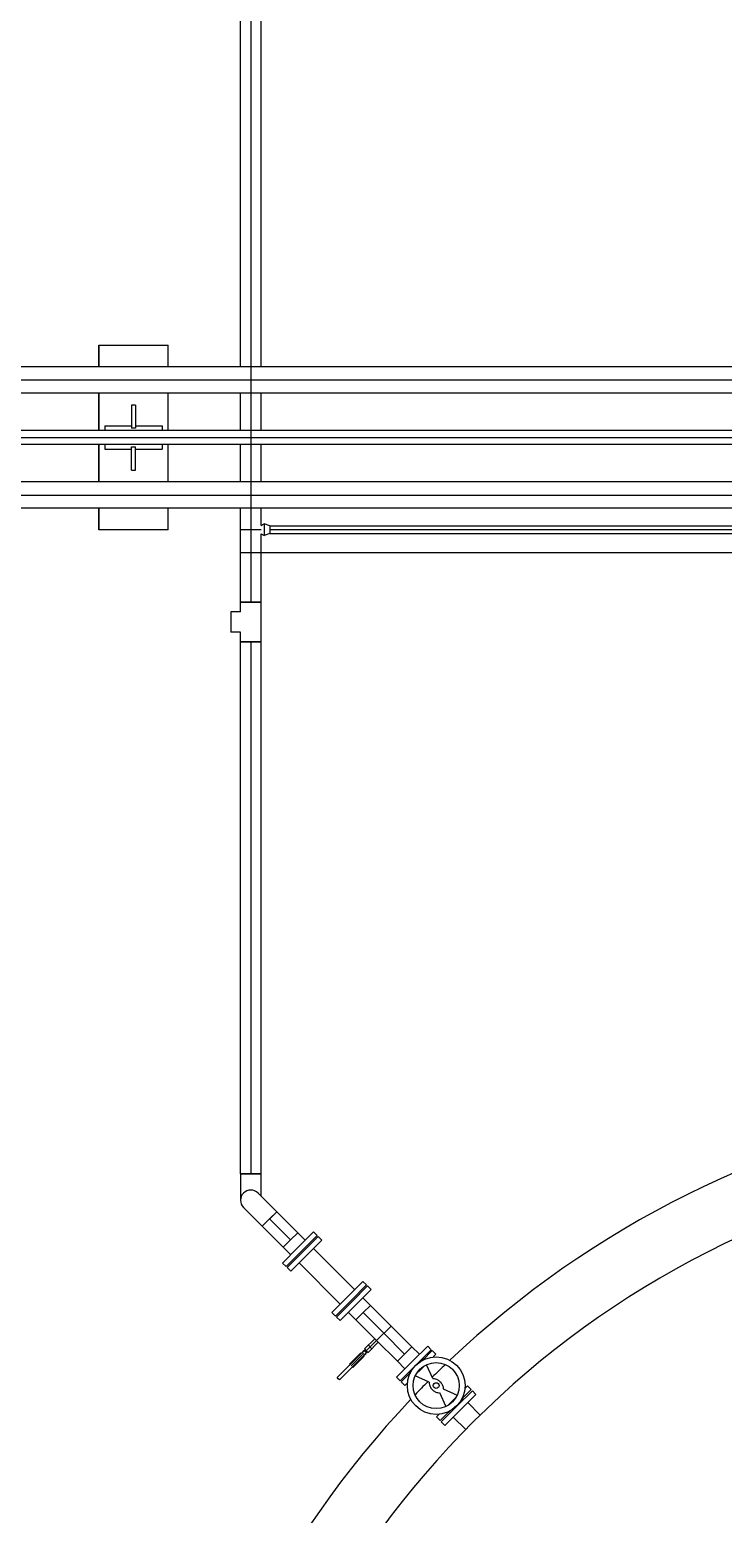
# Model space of a CAD drawing. Header units: inches. Extents: x 517790 to 538444, y 301815 to 302461.
# Drawn here: x 517838.48 to 517841.32, y 302306.5 to 302312.58 of the extents above; entities that cross this region are included whole.
import ezdxf

# ---------------------------------------------------------------- set-up
doc = ezdxf.new("R2010")
doc.units = ezdxf.units.IN
doc.header["$MEASUREMENT"] = 0
doc.layers.add('硅胶总平面底图 工艺装置区', color=253, linetype='Continuous')

msp = doc.modelspace()

# ---------------------------------------------------------------- linework, layer by layer
at = {"layer": '硅胶总平面底图 工艺装置区', "color": 9, "linetype": 'Continuous', "lineweight": -3}
for p, q in [((517839.3423, 302311.1989), (517839.3423, 302313.7355)), ((517839.3842, 302313.7355), (517839.3842, 302311.1989)), ((517839.4262, 302311.1989), (517839.4262, 302313.7355)), ((517838.7626, 302311.2865), (517839.0458, 302311.2865)), ((517838.7626, 302311.2865), (517839.0458, 302311.2865)), ((517838.7626, 302311.2865), (517838.7626, 302311.1989)), ((517838.7626, 302311.1989), (517838.7626, 302311.2865)), ((517839.0458, 302311.1989), (517839.0458, 302311.2865)), ((517839.0458, 302311.1989), (517839.0458, 302311.2865)), ((517842.2531, 302311.1989), (517835.98, 302311.1989)), ((517839.3842, 302311.1989), (517839.3842, 302311.091)), ((517835.98, 302311.1449), (517842.2531, 302311.1449)), ((517842.2531, 302311.091), (517835.98, 302311.091)), ((517838.7626, 302311.091), (517838.7626, 302310.9374)), ((517838.7626, 302310.9374), (517838.7626, 302311.091)), ((517839.0458, 302310.9374), (517839.0458, 302311.091)), ((517839.0458, 302310.9374), (517839.0458, 302311.091)), ((517839.3423, 302310.9374), (517839.3423, 302311.091)), ((517839.3842, 302311.091), (517839.3842, 302310.9374)), ((517839.4262, 302310.9374), (517839.4262, 302311.091)), ((517838.8966, 302311.042), (517838.8966, 302310.9476)), ((517838.9117, 302311.042), (517838.8966, 302311.042)), ((517838.9117, 302311.042), (517838.9117, 302310.9476)), ((517841.4951, 302310.9374), (517835.6721, 302310.9374)), ((517835.6721, 302310.9089), (517841.4951, 302310.9089)), ((517838.7862, 302310.9561), (517838.7862, 302310.9374)), ((517838.7862, 302310.9561), (517838.8966, 302310.9561)), ((517838.9117, 302310.9476), (517838.8966, 302310.9476)), ((517838.9117, 302310.9561), (517839.0222, 302310.9561)), ((517839.0222, 302310.9561), (517839.0222, 302310.9374)), ((517839.3842, 302310.9374), (517839.3842, 302310.8804)), ((517841.4951, 302310.8804), (517835.6721, 302310.8804)), ((517838.7626, 302310.8804), (517838.7626, 302310.7269)), ((517838.7626, 302310.7269), (517838.7626, 302310.8804)), ((517838.7862, 302310.8804), (517838.7862, 302310.8617)), ((517838.7862, 302310.8617), (517838.8966, 302310.8617)), ((517838.8966, 302310.7758), (517838.8966, 302310.8702)), ((517838.8966, 302310.8702), (517838.9117, 302310.8702)), ((517838.9117, 302310.7758), (517838.9117, 302310.8702)), ((517838.9117, 302310.8617), (517839.0222, 302310.8617)), ((517839.0222, 302310.8804), (517839.0222, 302310.8617)), ((517839.0458, 302310.7269), (517839.0458, 302310.8804)), ((517839.0458, 302310.7269), (517839.0458, 302310.8804)), ((517839.3423, 302310.7269), (517839.3423, 302310.8804)), ((517839.3842, 302310.8804), (517839.3842, 302310.7269)), ((517839.4262, 302310.7269), (517839.4262, 302310.8804)), ((517842.2531, 302310.7269), (517835.508, 302310.7269)), ((517838.8966, 302310.7758), (517838.9117, 302310.7758)), ((517839.3842, 302310.7269), (517839.3842, 302310.619)), ((517835.508, 302310.6729), (517842.2531, 302310.6729)), ((517842.2531, 302310.619), (517835.508, 302310.619)), ((517838.7626, 302310.619), (517838.7626, 302310.5313)), ((517838.7626, 302310.5313), (517838.7626, 302310.619)), ((517839.0458, 302310.5313), (517839.0458, 302310.619)), ((517839.0458, 302310.5313), (517839.0458, 302310.619)), ((517839.3423, 302310.5313), (517839.3423, 302310.619)), ((517839.3842, 302310.619), (517839.3842, 302310.5313)), ((517839.4262, 302310.5486), (517839.4262, 302310.619)), ((517839.4262, 302310.5486), (517839.4387, 302310.555)), ((517839.4387, 302310.555), (517839.4387, 302310.5077)), ((517839.4622, 302310.5471), (517839.4387, 302310.555)), ((517839.4622, 302310.5471), (517839.4622, 302310.5313)), ((517839.4622, 302310.5471), (517842.3412, 302310.5471)), ((517839.4622, 302310.5471), (517839.4622, 302310.5155)), ((517839.0458, 302310.5313), (517838.7626, 302310.5313)), ((517839.0458, 302310.5313), (517838.7626, 302310.5313)), ((517839.4262, 302310.5313), (517839.3423, 302310.5313)), ((517839.3423, 302310.2348), (517839.3423, 302310.5313)), ((517839.3842, 302310.5313), (517839.3842, 302310.2348)), ((517839.4262, 302310.514), (517839.4387, 302310.5077)), ((517839.4262, 302310.2348), (517839.4262, 302310.514)), ((517839.4622, 302310.5155), (517839.4387, 302310.5077)), ((517842.343, 302310.5313), (517839.4622, 302310.5313)), ((517839.4622, 302310.5313), (517839.4622, 302310.5155)), ((517839.4622, 302310.5155), (517842.343, 302310.5155)), ((517839.4262, 302310.4369), (517839.3423, 302310.4369)), ((517842.343, 302310.4369), (517839.4262, 302310.4369)), ((517839.3032, 302310.1957), (517839.3032, 302310.1537)), ((517839.3423, 302310.1957), (517839.3032, 302310.1957)), ((517839.3032, 302310.1957), (517839.3032, 302310.1537)), ((517839.3423, 302310.2348), (517839.3842, 302310.2348)), ((517839.4262, 302310.2347), (517839.3423, 302310.2347)), ((517839.3423, 302310.1957), (517839.3423, 302310.2347)), ((517839.3842, 302310.2348), (517839.4262, 302310.2348)), ((517839.4262, 302310.0727), (517839.4262, 302310.2347)), ((517839.3032, 302310.1537), (517839.3032, 302310.1118)), ((517839.3032, 302310.1537), (517839.3032, 302310.1118)), ((517839.3423, 302310.1118), (517839.3032, 302310.1118)), ((517839.3423, 302310.0727), (517839.3423, 302310.1118)), ((517839.4262, 302310.0727), (517839.3423, 302310.0727)), ((517839.3423, 302310.0727), (517839.3842, 302310.0727)), ((517839.3423, 302307.8935), (517839.3423, 302310.0727)), ((517839.3842, 302310.0727), (517839.3842, 302307.8935)), ((517839.3842, 302310.0727), (517839.4262, 302310.0727)), ((517839.4262, 302307.8935), (517839.4262, 302310.0727)), ((517839.3423, 302307.8935), (517839.3842, 302307.8935)), ((517839.3842, 302307.8935), (517839.3423, 302307.8935)), ((517839.3423, 302307.8935), (517839.3423, 302307.7856)), ((517839.3842, 302307.8935), (517839.4262, 302307.8935)), ((517839.4262, 302307.8935), (517839.3842, 302307.8935)), ((517839.4262, 302307.803), (517839.4262, 302307.8935)), ((517839.4139, 302307.8153), (517839.4902, 302307.739)), ((517839.4309, 302307.6797), (517839.3546, 302307.756)), ((517839.4309, 302307.6797), (517839.4902, 302307.739)), ((517839.4605, 302307.7093), (517839.4309, 302307.6797)), ((517839.4902, 302307.739), (517839.4605, 302307.7093)), ((517839.5468, 302307.6231), (517839.4605, 302307.7093)), ((517839.4902, 302307.739), (517839.5764, 302307.6528)), ((517839.4309, 302307.6797), (517839.5171, 302307.5934)), ((517839.5764, 302307.6528), (517839.5468, 302307.6231)), ((517839.5468, 302307.6231), (517839.5764, 302307.6528)), ((517839.5764, 302307.6528), (517839.6072, 302307.6221)), ((517839.5775, 302307.5924), (517839.6411, 302307.656)), ((517839.5924, 302307.5775), (517839.656, 302307.6411)), ((517839.6599, 302307.6371), (517839.5964, 302307.5735)), ((517839.6411, 302307.656), (517839.656, 302307.6411)), ((517839.6748, 302307.6222), (517839.6599, 302307.6371)), ((517839.5139, 302307.5288), (517839.5775, 302307.5924)), ((517839.5468, 302307.6231), (517839.5171, 302307.5934)), ((517839.5171, 302307.5934), (517839.5468, 302307.6231)), ((517839.5171, 302307.5934), (517839.5478, 302307.5627)), ((517839.5288, 302307.5139), (517839.5924, 302307.5775)), ((517839.5964, 302307.5735), (517839.5328, 302307.5099)), ((517839.6748, 302307.6222), (517839.6112, 302307.5586)), ((517839.8094, 302307.4198), (517839.6409, 302307.5883)), ((517839.5139, 302307.5288), (517839.5288, 302307.5139)), ((517839.5477, 302307.4951), (517839.5328, 302307.5099)), ((517839.6112, 302307.5586), (517839.5477, 302307.4951)), ((517839.75, 302307.3605), (517839.5816, 302307.529)), ((517839.7797, 302307.3902), (517839.8433, 302307.4537)), ((517839.8433, 302307.4537), (517839.8582, 302307.4389)), ((517839.7161, 302307.3266), (517839.7797, 302307.3902)), ((517839.7946, 302307.3753), (517839.8582, 302307.4389)), ((517839.8622, 302307.4349), (517839.7986, 302307.3713)), ((517839.877, 302307.42), (517839.8134, 302307.3564)), ((517839.8738, 302307.3554), (517839.8431, 302307.3861)), ((517839.877, 302307.42), (517839.8622, 302307.4349)), ((517839.7161, 302307.3266), (517839.731, 302307.3117)), ((517839.731, 302307.3117), (517839.7946, 302307.3753)), ((517839.7986, 302307.3713), (517839.735, 302307.3077)), ((517839.8134, 302307.3564), (517839.7499, 302307.2929)), ((517839.8145, 302307.296), (517839.7838, 302307.3268)), ((517839.8442, 302307.3257), (517839.8145, 302307.296)), ((517839.8442, 302307.3257), (517839.8145, 302307.296)), ((517839.8738, 302307.3554), (517839.8442, 302307.3257)), ((517839.8738, 302307.3554), (517839.8442, 302307.3257)), ((517839.9287, 302307.2412), (517839.8442, 302307.3257)), ((517839.8738, 302307.3554), (517839.9584, 302307.2708)), ((517839.7499, 302307.2929), (517839.735, 302307.3077)), ((517839.8145, 302307.296), (517839.899, 302307.2115)), ((517839.9584, 302307.2708), (517839.899, 302307.2115)), ((517839.9584, 302307.2708), (517840.0436, 302307.1856)), ((517839.85, 302307.1767), (517839.8919, 302307.2186)), ((517839.8642, 302307.1624), (517839.9062, 302307.2044)), ((517839.899, 302307.2115), (517839.8725, 302307.1849)), ((517839.9033, 302307.2157), (517839.899, 302307.2115)), ((517839.899, 302307.2115), (517839.9843, 302307.1263)), ((517840.0139, 302307.1559), (517839.9287, 302307.2412)), ((517839.7374, 302307.0599), (517839.8442, 302307.1667)), ((517839.7475, 302307.0499), (517839.8543, 302307.1567)), ((517839.7881, 302307.1148), (517839.8343, 302307.1609)), ((517839.8414, 302307.1538), (517839.7952, 302307.1077)), ((517839.8023, 302307.1005), (517839.8485, 302307.1467)), ((517839.8189, 302307.1456), (517839.821, 302307.1435)), ((517839.8343, 302307.1609), (517839.8364, 302307.1588)), ((517839.8464, 302307.1488), (517839.8485, 302307.1467)), ((517839.85, 302307.1767), (517839.8571, 302307.1696)), ((517839.8531, 302307.1689), (517839.8547, 302307.172)), ((517839.8565, 302307.1655), (517839.8595, 302307.1672)), ((517839.8725, 302307.1849), (517839.8571, 302307.1696)), ((517839.8571, 302307.1696), (517839.8642, 302307.1624)), ((517839.8796, 302307.1778), (517839.8654, 302307.192)), ((517840.0139, 302307.1559), (517839.9843, 302307.1263)), ((517839.9843, 302307.1263), (517840.0139, 302307.1559)), ((517840.0436, 302307.1856), (517840.0139, 302307.1559)), ((517840.0139, 302307.1559), (517840.0436, 302307.1856)), ((517840.0436, 302307.1856), (517840.0744, 302307.1549)), ((517840.0447, 302307.1252), (517840.1083, 302307.1888)), ((517840.0596, 302307.1103), (517840.1231, 302307.1739)), ((517840.1271, 302307.1699), (517840.0888, 302307.1316)), ((517840.1083, 302307.1888), (517840.1231, 302307.1739)), ((517840.142, 302307.155), (517840.1271, 302307.1699)), ((517840.142, 302307.155), (517840.1312, 302307.1442)), ((517839.7881, 302307.1148), (517839.7902, 302307.1127)), ((517839.8002, 302307.1027), (517839.8023, 302307.1005)), ((517839.831, 302307.1335), (517839.8331, 302307.1313)), ((517839.9811, 302307.0616), (517840.0447, 302307.1252)), ((517839.9843, 302307.1263), (517840.015, 302307.0955)), ((517839.996, 302307.0467), (517840.0596, 302307.1103)), ((517840.0383, 302307.0811), (517840, 302307.0428)), ((517840.0407, 302307.0855), (517840.0329, 302307.0777)), ((517840.0784, 302307.0915), (517840.0618, 302307.0748)), ((517840.095, 302307.1081), (517840.0784, 302307.0915)), ((517840.0922, 302307.137), (517840.0843, 302307.1292)), ((517840.0928, 302307.1356), (517840.0922, 302307.137)), ((517840.1297, 302307.0558), (517840.1035, 302307.1125)), ((517839.7424, 302307.0549), (517839.7374, 302307.0599)), ((517839.7475, 302307.0499), (517839.7424, 302307.0549)), ((517839.9811, 302307.0616), (517839.996, 302307.0467)), ((517840.0148, 302307.0279), (517840, 302307.0428)), ((517840.0257, 302307.0387), (517840.0148, 302307.0279)), ((517840.0342, 302307.077), (517840.0329, 302307.0777)), ((517840.1141, 302307.0402), (517840.0574, 302307.0664)), ((517840.2605, 302307.0149), (517840.2713, 302307.0258)), ((517840.2713, 302307.0258), (517840.2862, 302307.0109)), ((517840.1564, 302306.9979), (517840.1826, 302306.9411)), ((517840.172, 302307.0135), (517840.2288, 302306.9873)), ((517840.1911, 302306.9455), (517840.2077, 302306.9622)), ((517840.2077, 302306.9622), (517840.2243, 302306.9788)), ((517840.2912, 302307.0059), (517840.2276, 302306.9423)), ((517840.306, 302306.991), (517840.2425, 302306.9274)), ((517840.2454, 302306.9681), (517840.2533, 302306.976)), ((517840.2479, 302306.9726), (517840.2862, 302307.0109)), ((517840.2519, 302306.9766), (517840.2533, 302306.976)), ((517840.306, 302306.991), (517840.2912, 302307.0059)), ((517840.1441, 302306.8986), (517840.155, 302306.9094)), ((517840.1441, 302306.8986), (517840.159, 302306.8837)), ((517840.159, 302306.8837), (517840.1973, 302306.922)), ((517840.2276, 302306.9423), (517840.164, 302306.8787)), ((517840.2425, 302306.9274), (517840.1789, 302306.8638)), ((517840.1933, 302306.918), (517840.1939, 302306.9166)), ((517840.1939, 302306.9166), (517840.2018, 302306.9245)), ((517840.2638, 302306.8467), (517840.2128, 302306.8977)), ((517840.3232, 302306.9061), (517840.2721, 302306.9571)), ((517840.1789, 302306.8638), (517840.164, 302306.8787))]:
    msp.add_line(p, q, dxfattribs=at)
for centre, radius in [((517839.8493, 302307.1617), 0.00708), ((517840.1431, 302307.0268), 0.118), ((517840.1431, 302307.0268), 0.0944), ((517840.1431, 302307.0268), 0.0118)]:
    msp.add_circle(centre, radius, dxfattribs=at)
for centre, radius, start, end in [((517842.9633, 302304.2065), 4.0238, 99.46675, 133.38961), ((517842.9633, 302304.2065), 3.776, 35.28654, 180), ((517839.3842, 302307.7856), 0.042, 45, 225), ((517839.3842, 302307.7856), 0.042, 45, 225), ((517839.8493, 302307.1617), 0.00821, 62.04393, 165.44471), ((517839.8493, 302307.1617), 0.00821, 284.55529, 0), ((517839.8493, 302307.1617), 0.00821, 0, 27.95607), ((517842.9633, 302304.2065), 4.0238, 133.74784, 134.81489), ((517842.9633, 302304.2065), 4.0238, 135.1851, 136.25217), ((517842.9633, 302304.2065), 4.0238, 136.61039, 269.19073)]:
    msp.add_arc(centre, radius, start, end, dxfattribs=at)
for points in [[(517840.1141, 302307.0402), (517840.114, 302307.0385), (517840.114, 302307.0367), (517840.1142, 302307.0349), (517840.1146, 302307.0319), (517840.1154, 302307.0288), (517840.1167, 302307.0256), (517840.1184, 302307.0217), (517840.1208, 302307.0178), (517840.1238, 302307.0142), (517840.1272, 302307.0101), (517840.1314, 302307.0064), (517840.1358, 302307.0036), (517840.1401, 302307.001), (517840.1445, 302306.9992), (517840.1488, 302306.9983), (517840.1515, 302306.9978), (517840.154, 302306.9977), (517840.1564, 302306.9979)], [(517840.1297, 302307.0558), (517840.1314, 302307.0559), (517840.1331, 302307.0559), (517840.135, 302307.0557), (517840.138, 302307.0553), (517840.1411, 302307.0545), (517840.1443, 302307.0531), (517840.1482, 302307.0515), (517840.1521, 302307.0491), (517840.1557, 302307.0461), (517840.1598, 302307.0427), (517840.1635, 302307.0385), (517840.1662, 302307.0341), (517840.1689, 302307.0298), (517840.1707, 302307.0254), (517840.1715, 302307.0211), (517840.1721, 302307.0184), (517840.1722, 302307.0159), (517840.172, 302307.0135)]]:
    msp.add_open_spline(points, degree=3, knots=[0.504861, 0.504861, 0.504861, 0.504861, 0.70005, 0.70005, 0.70005, 1.024067, 1.024067, 1.024067, 1.43199, 1.43199, 1.43199, 1.906884, 1.906884, 1.906884, 2.35788, 2.35788, 2.35788, 2.636731, 2.636731, 2.636731, 2.636731], dxfattribs=at)

doc.saveas('drawing.dxf')
